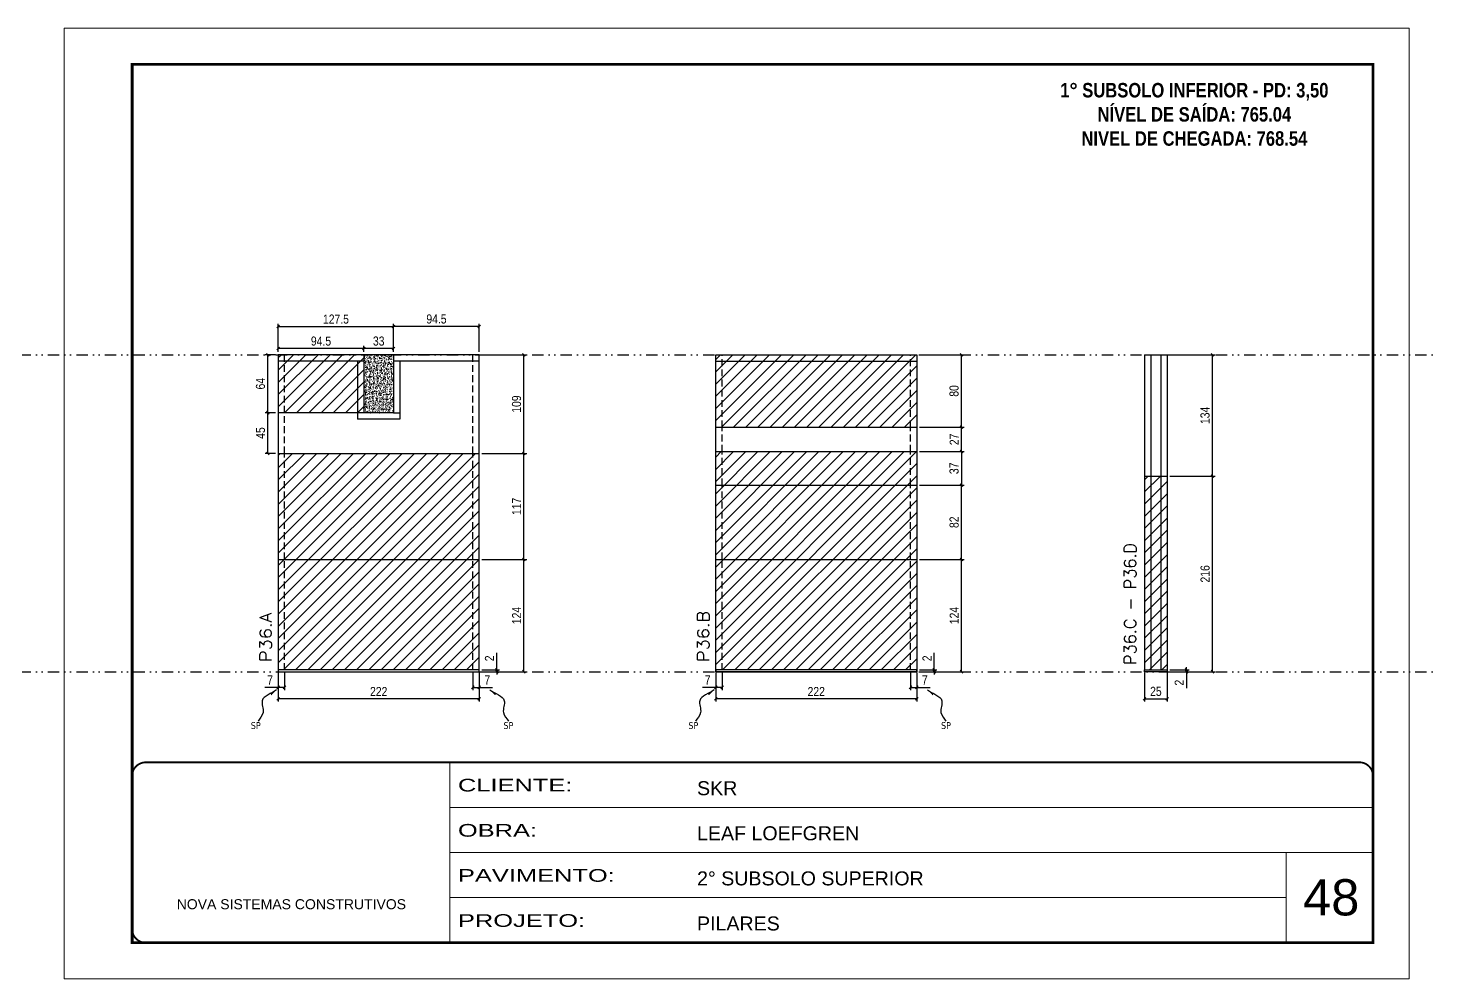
# Model space of a CAD drawing. Extents: x 13741 to 27878, y -21631 to 6985.
# Drawn here: x 19129 to 20677, y -6700 to -5650 of the extents above; entities that cross this region are included whole.
import ezdxf

# ---------------------------------------------------------------- set-up
doc = ezdxf.new("R2010")
doc.units = 0
for name, pattern in [('CONTINUO', [0]), ('DASHED', [0.75, 0.5, -0.25]), ('DIVIDE2', [0.625, 0.25, -0.125, 0, -0.125, 0, -0.125]), ('HIDDEN', [0.375, 0.25, -0.125])]:
    doc.linetypes.add(name, pattern=pattern)
for name, color, linetype, lineweight in [('CARIMBO', 255, 'Continuous', 9), ('Folhas', 255, 'Continuous', 9), ('Hachura', 251, 'Continuous', 9), ('SARRAFO DE PRESSAO', 251, 'DASHED', 9), ('Texto Seção', 7, 'Continuous', 15)]:
    doc.layers.add(name, color=color, linetype=linetype, lineweight=lineweight)
for name, color, linetype in [('COTA', 241, 'Continuous'), ('NOMENCLATURA', 7, 'Continuous'), ('Nível', 160, 'Continuous'), ('Painéis', 200, 'Continuous'), ('SARR_2.2x7', 40, 'Continuous'), ('Sarrafo de Pressão', 42, 'HIDDEN'), ('texto', 7, 'Continuous')]:
    doc.layers.add(name, color=color, linetype=linetype)
doc.styles.add('ARIAL', font='arial.ttf')
doc.styles.add('COTA TECNICA', font='techl___.ttf', dxfattribs={"height": 10})
doc.styles.add('COTA TECNICA-50', font='techl___.ttf', dxfattribs={"height": 10})
doc.styles.add('REGUA-120', font='ROMANS.shx', dxfattribs={"height": 15})
doc.styles.add('ROMANC', font='techb___.ttf', dxfattribs={"height": 2.5})
doc.styles.get("Standard").update_dxf_attribs({"font": 'arial.ttf'})
doc.styles.add('Tecnologia', font='')
doc.styles.get('Tecnologia').set_extended_font_data('Forgotten Futurist')
doc.dimstyles.new('COTA PAINEL-50', dxfattribs={"dimtxt": 10, "dimasz": 3, "dimexe": 3, "dimexo": 3, "dimgap": 3, "dimtad": 1, "dimdec": 1, "dimzin": 12, "dimdsep": 46, "dimtxsty": 'COTA TECNICA-50', "dimblk1": 'OBLIQUE', "dimblk2": 'OBLIQUE', "dimsah": 1, "dimcen": 0.9, "dimclrd": 4, "dimclre": 4, "dimclrt": 240, "dimadec": 1, "dimazin": 3, "dimtfac": 1, "dimtdec": 1, "dimtmove": 0, "dimatfit": 3, "dimfxl": 1, "dimtolj": 1, "dimtzin": 12, "dimarcsym": 0})
doc.dimstyles.new('PAINEL', dxfattribs={"dimtxt": 10, "dimasz": 3, "dimexe": 3, "dimexo": 3, "dimgap": 3, "dimtad": 1, "dimdec": 1, "dimzin": 12, "dimdsep": 46, "dimtxsty": 'COTA TECNICA', "dimblk1": 'OBLIQUE', "dimblk2": 'OBLIQUE', "dimsah": 1, "dimcen": 0.9, "dimclrd": 4, "dimclre": 4, "dimclrt": 240, "dimadec": 1, "dimazin": 3, "dimtfac": 1, "dimtdec": 1, "dimtmove": 0, "dimatfit": 3, "dimfxl": 1, "dimtolj": 1, "dimtzin": 12, "dimarcsym": 0})
doc.dimstyles.get("Standard").update_dxf_attribs({"dimtxt": 0.18, "dimasz": 0.18, "dimexe": 0.18, "dimexo": 0.0625, "dimgap": 0.09, "dimtad": 0, "dimtih": 1, "dimtoh": 1, "dimdec": 4, "dimzin": 0, "dimdsep": 46, "dimtxsty": 'Standard', "dimcen": 0.09, "dimadec": 0, "dimazin": 0, "dimtfac": 1, "dimtdec": 4, "dimtofl": 0, "dimtmove": 0, "dimatfit": 3, "dimfxl": 1, "dimtolj": 1, "dimtzin": 0, "dimarcsym": 0})

# ---------------------------------------------------------------- blocks, each defined once
blk = doc.blocks.new('9999999999')
at = {"color": 30, "linetype": 'CONTINUO'}
for p, q in [((98564.6, 34230.2), (98564.6, 34429.4)), ((98564.6, 34379.6), (99584, 34379.6)), ((98564.6, 34329.8), (99488, 34329.8)), ((99584, 34329.8), (99488, 34329.8)), ((99488, 34329.8), (99488, 34230.2)), ((98564.6, 34280), (99488, 34280))]:
    blk.add_line(p, q, dxfattribs=at)
at = {"color": 30, "linetype": 'CONTINUO', "const_width": 2}
blk.add_lwpolyline([(99584, 34230.2), (99584, 34414.4, 0.414214), (99569, 34429.4), (98229, 34429.4, 0.414214), (98214, 34414.4), (98214, 34245.2, 0.414214), (98229, 34230.2), (99584, 34230.2)], format="xyb", dxfattribs=at)
at = {"layer": 'Folhas'}
blk.add_lwpolyline([(98139, 34190.2), (99624, 34190.2), (99624, 35240.2), (98139, 35240.2)], close=True, dxfattribs=at)
at = {"layer": 'Folhas', "color": 30, "const_width": 3}
blk.add_lwpolyline([(98214, 34230.2), (99584, 34230.2), (99584, 35200.2), (98214, 35200.2)], close=True, dxfattribs=at)
at = {"color": 7, "linetype": 'Continuous', "ltscale": 5, "style": 'ARIAL'}
for s, height, p in [('SKR', 15.48, (98837.7, 34393.1)), ('LEAF LOEFGREN', 15.483, (98837.7, 34343.3)), ('2° SUBSOLO SUPERIOR', 15.483, (98837.7, 34293.5)), ('NOVA SISTEMAS CONSTRUTIVOS', 11.059, (98263.2, 34267.2)), ('PILARES', 15.48, (98837.7, 34243.7))]:
    blk.add_text(s, height=height, dxfattribs=at).set_placement(p)
at = {"layer": 'Folhas', "color": 7, "style": 'Tecnologia', "width": 1.5}
for s, p in [('CLIENTE:', (98573.7, 34397.2)), ('OBRA:', (98573.7, 34347.3)), ('PAVIMENTO:', (98573.7, 34297.5)), ('PROJETO:', (98573.7, 34247.7))]:
    blk.add_text(s, height=14, dxfattribs=at).set_placement(p)
blk = doc.blocks.new('_Oblique')
at = {"color": 0, "linetype": 'ByBlock', "lineweight": -2}
blk.add_line((-0.5, -0.5), (0.5, 0.5), dxfattribs=at)
blk = doc.blocks.new('*D2006')
at = {"layer": 'COTA', "color": 4, "lineweight": -2, "transparency": 16777216}
for p, q in [((19887.8, -6361.3), (19887.8, -6393.2)), ((20109.8, -6361.3), (20109.8, -6393.2)), ((20109.8, -6390.2), (19887.8, -6390.2))]:
    blk.add_line(p, q, dxfattribs=at)
at = {"layer": 'Defpoints', "color": 0, "transparency": 16777216}
for p in [(19887.8, -6358.3), (20109.8, -6358.3), (19887.8, -6390.2)]:
    blk.add_point(p, dxfattribs=at)
at = {"layer": 'COTA', "color": 4, "lineweight": -2, "transparency": 16777216, "xscale": 3, "yscale": 3, "zscale": 3, "rotation": 180}
blk.add_blockref('_Oblique', (19887.8, -6390.2), dxfattribs=at)
at = {"layer": 'COTA', "color": 4, "lineweight": -2, "transparency": 16777216, "xscale": 3, "yscale": 3, "zscale": 3}
blk.add_blockref('_Oblique', (20109.8, -6390.2), dxfattribs=at)
at = {"layer": 'COTA', "color": 240, "transparency": 16777216, "insert": (19998.8, -6382.2), "char_height": 10, "attachment_point": 5, "style": 'COTA TECNICA'}
blk.add_mtext('\\A1;222', dxfattribs=at)
blk = doc.blocks.new('*D2007')
at = {"layer": 'COTA', "color": 4, "lineweight": -2, "transparency": 16777216}
for p, q in [((20102.8, -6361.3), (20102.8, -6380.6)), ((20109.8, -6363.3), (20109.8, -6380.6)), ((20102.8, -6377.6), (20109.8, -6377.6)), ((20109.8, -6377.6), (20124.5, -6377.6))]:
    blk.add_line(p, q, dxfattribs=at)
at = {"layer": 'Defpoints', "color": 0, "transparency": 16777216}
for p in [(20102.8, -6358.3), (20109.8, -6360.3), (20109.8, -6377.6)]:
    blk.add_point(p, dxfattribs=at)
at = {"layer": 'COTA', "color": 4, "lineweight": -2, "transparency": 16777216, "xscale": 3, "yscale": 3, "zscale": 3, "rotation": 180}
blk.add_blockref('_Oblique', (20102.8, -6377.6), dxfattribs=at)
at = {"layer": 'COTA', "color": 4, "lineweight": -2, "transparency": 16777216, "xscale": 3, "yscale": 3, "zscale": 3}
blk.add_blockref('_Oblique', (20109.8, -6377.6), dxfattribs=at)
at = {"layer": 'COTA', "color": 240, "transparency": 16777216, "insert": (20118.7, -6369.5), "char_height": 10, "attachment_point": 5, "style": 'COTA TECNICA-50'}
blk.add_mtext('\\A1;7', dxfattribs=at)
blk = doc.blocks.new('*D2008')
at = {"layer": 'COTA', "color": 4, "lineweight": -2, "transparency": 16777216}
for p, q in [((19887.8, -6363.3), (19887.8, -6380.6)), ((19894.8, -6361.3), (19894.8, -6380.6)), ((19887.8, -6377.6), (19873.1, -6377.6)), ((19894.8, -6377.6), (19887.8, -6377.6))]:
    blk.add_line(p, q, dxfattribs=at)
at = {"layer": 'Defpoints', "color": 0, "transparency": 16777216}
for p in [(19887.8, -6360.3), (19894.8, -6358.3), (19887.8, -6377.6)]:
    blk.add_point(p, dxfattribs=at)
at = {"layer": 'COTA', "color": 4, "lineweight": -2, "transparency": 16777216, "xscale": 3, "yscale": 3, "zscale": 3, "rotation": 180}
blk.add_blockref('_Oblique', (19887.8, -6377.6), dxfattribs=at)
at = {"layer": 'COTA', "color": 4, "lineweight": -2, "transparency": 16777216, "xscale": 3, "yscale": 3, "zscale": 3}
blk.add_blockref('_Oblique', (19894.8, -6377.6), dxfattribs=at)
at = {"layer": 'COTA', "color": 240, "transparency": 16777216, "insert": (19878.9, -6369.5), "char_height": 10, "attachment_point": 5, "style": 'COTA TECNICA-50'}
blk.add_mtext('\\A1;7', dxfattribs=at)
blk = doc.blocks.new('*D2009')
at = {"layer": 'COTA', "color": 4, "lineweight": -2, "transparency": 16777216}
for p, q in [((20129.1, -6358.3), (20129.1, -6339.5)), ((20112.8, -6358.3), (20132.1, -6358.3)), ((20112.8, -6360.3), (20132.1, -6360.3)), ((20129.1, -6360.3), (20129.1, -6358.3)), ((20129.1, -6360.3), (20129.1, -6363.3))]:
    blk.add_line(p, q, dxfattribs=at)
at = {"layer": 'Defpoints', "color": 0, "transparency": 16777216}
for p in [(20109.8, -6358.3), (20109.8, -6360.3), (20129.1, -6360.3)]:
    blk.add_point(p, dxfattribs=at)
at = {"layer": 'COTA', "color": 4, "lineweight": -2, "transparency": 16777216, "xscale": 3, "yscale": 3, "zscale": 3}
for p, rotation in [((20129.1, -6358.3), 270), ((20129.1, -6360.3), 90)]:
    blk.add_blockref('_Oblique', p, dxfattribs=dict(at, rotation=rotation))
at = {"layer": 'COTA', "color": 240, "transparency": 16777216, "insert": (20121.1, -6345.6), "char_height": 10, "attachment_point": 5, "rotation": 90, "style": 'COTA TECNICA-50'}
blk.add_mtext('\\A1;2', dxfattribs=at)
blk = doc.blocks.new('*D2014')
at = {"layer": 'COTA', "color": 4, "linetype": 'ByBlock', "lineweight": -2, "transparency": 16777216}
for p, q in [((20112.8, -6236.3), (20162.2, -6236.3)), ((20159.2, -6360.3), (20159.2, -6236.3)), ((20112.8, -6360.3), (20162.2, -6360.3))]:
    blk.add_line(p, q, dxfattribs=at)
at = {"layer": 'Defpoints', "color": 0, "linetype": 'ByBlock', "transparency": 16777216}
for p in [(20109.8, -6236.3), (20159.2, -6236.3), (20109.8, -6360.3)]:
    blk.add_point(p, dxfattribs=at)
at = {"layer": 'COTA', "color": 4, "linetype": 'ByBlock', "lineweight": -2, "transparency": 16777216, "xscale": 3, "yscale": 3, "zscale": 3}
for p, rotation in [((20159.2, -6236.3), 90), ((20159.2, -6360.3), 270)]:
    blk.add_blockref('_Oblique', p, dxfattribs=dict(at, rotation=rotation))
at = {"layer": 'COTA', "color": 240, "linetype": 'ByBlock', "transparency": 16777216, "insert": (20151.1, -6298.3), "char_height": 10, "attachment_point": 5, "rotation": 90, "style": 'COTA TECNICA'}
blk.add_mtext('\\A1;124', dxfattribs=at)
blk = doc.blocks.new('*D2015')
at = {"layer": 'COTA', "color": 4, "linetype": 'ByBlock', "lineweight": -2, "transparency": 16777216}
for p, q in [((20112.8, -6236.3), (20162.2, -6236.3)), ((20159.2, -6360.3), (20159.2, -6236.3)), ((20112.8, -6360.3), (20162.2, -6360.3))]:
    blk.add_line(p, q, dxfattribs=at)
at = {"layer": 'Defpoints', "color": 0, "linetype": 'ByBlock', "transparency": 16777216}
for p in [(20109.8, -6236.3), (20159.2, -6236.3), (20109.8, -6360.3)]:
    blk.add_point(p, dxfattribs=at)
at = {"layer": 'COTA', "color": 4, "linetype": 'ByBlock', "lineweight": -2, "transparency": 16777216, "xscale": 3, "yscale": 3, "zscale": 3}
for p, rotation in [((20159.2, -6236.3), 90), ((20159.2, -6360.3), 270)]:
    blk.add_blockref('_Oblique', p, dxfattribs=dict(at, rotation=rotation))
at = {"layer": 'COTA', "color": 240, "linetype": 'ByBlock', "transparency": 16777216, "insert": (20151.1, -6298.3), "char_height": 10, "attachment_point": 5, "rotation": 90, "style": 'COTA TECNICA'}
blk.add_mtext('\\A1;124', dxfattribs=at)
blk = doc.blocks.new('*D2016')
at = {"layer": 'COTA', "color": 4, "lineweight": -2, "transparency": 16777216}
for p, q in [((20112.8, -6010.3), (20162.2, -6010.3)), ((20159.2, -6090.3), (20159.2, -6010.3)), ((20112.8, -6090.3), (20162.2, -6090.3))]:
    blk.add_line(p, q, dxfattribs=at)
at = {"layer": 'Defpoints', "color": 0, "transparency": 16777216}
for p in [(20109.8, -6010.3), (20159.2, -6010.3), (20109.8, -6090.3)]:
    blk.add_point(p, dxfattribs=at)
at = {"layer": 'COTA', "color": 4, "lineweight": -2, "transparency": 16777216, "xscale": 3, "yscale": 3, "zscale": 3}
for p, rotation in [((20159.2, -6010.3), 90), ((20159.2, -6090.3), 270)]:
    blk.add_blockref('_Oblique', p, dxfattribs=dict(at, rotation=rotation))
at = {"layer": 'COTA', "color": 240, "transparency": 16777216, "insert": (20151, -6050.3), "char_height": 10, "attachment_point": 5, "rotation": 90, "style": 'COTA TECNICA'}
blk.add_mtext('\\A1;80', dxfattribs=at)
blk = doc.blocks.new('*D2017')
at = {"layer": 'COTA', "color": 4, "lineweight": -2, "transparency": 16777216}
for p, q in [((20112.8, -6117.3), (20162.2, -6117.3)), ((20159.2, -6117.3), (20159.2, -6154.3)), ((20112.8, -6154.3), (20162.2, -6154.3))]:
    blk.add_line(p, q, dxfattribs=at)
at = {"layer": 'Defpoints', "color": 0, "transparency": 16777216}
for p in [(20109.8, -6117.3), (20109.8, -6154.3), (20159.2, -6154.3)]:
    blk.add_point(p, dxfattribs=at)
at = {"layer": 'COTA', "color": 4, "lineweight": -2, "transparency": 16777216, "xscale": 3, "yscale": 3, "zscale": 3}
for p, rotation in [((20159.2, -6117.3), 90), ((20159.2, -6154.3), 270)]:
    blk.add_blockref('_Oblique', p, dxfattribs=dict(at, rotation=rotation))
at = {"layer": 'COTA', "color": 240, "transparency": 16777216, "insert": (20151, -6135.8), "char_height": 10, "attachment_point": 5, "rotation": 90, "style": 'COTA TECNICA'}
blk.add_mtext('\\A1;37', dxfattribs=at)
blk = doc.blocks.new('*D2010')
at = {"layer": 'COTA', "color": 4, "lineweight": -2, "transparency": 16777216}
for p, q in [((20361.3, -6361.3), (20361.3, -6393.2)), ((20386.3, -6361.3), (20386.3, -6393.2)), ((20361.3, -6390.2), (20386.3, -6390.2))]:
    blk.add_line(p, q, dxfattribs=at)
at = {"layer": 'Defpoints', "color": 0, "transparency": 16777216}
for p in [(20361.3, -6358.3), (20386.3, -6358.3), (20386.3, -6390.2)]:
    blk.add_point(p, dxfattribs=at)
at = {"layer": 'COTA', "color": 4, "lineweight": -2, "transparency": 16777216, "xscale": 3, "yscale": 3, "zscale": 3, "rotation": 180}
blk.add_blockref('_Oblique', (20361.3, -6390.2), dxfattribs=at)
at = {"layer": 'COTA', "color": 4, "lineweight": -2, "transparency": 16777216, "xscale": 3, "yscale": 3, "zscale": 3}
blk.add_blockref('_Oblique', (20386.3, -6390.2), dxfattribs=at)
at = {"layer": 'COTA', "color": 240, "transparency": 16777216, "insert": (20373.8, -6382.1), "char_height": 10, "attachment_point": 5, "style": 'COTA TECNICA'}
blk.add_mtext('\\A1;25', dxfattribs=at)
blk = doc.blocks.new('*D2011')
at = {"layer": 'COTA', "color": 4, "lineweight": -2, "transparency": 16777216}
for p, q in [((20389.3, -6358.3), (20410.5, -6358.3)), ((20389.3, -6360.3), (20410.5, -6360.3)), ((20407.5, -6358.3), (20407.5, -6355.3)), ((20407.5, -6358.3), (20407.5, -6360.3)), ((20407.5, -6360.3), (20407.5, -6378.4))]:
    blk.add_line(p, q, dxfattribs=at)
at = {"layer": 'Defpoints', "color": 0, "transparency": 16777216}
for p in [(20386.3, -6358.3), (20386.3, -6360.3), (20407.5, -6358.3)]:
    blk.add_point(p, dxfattribs=at)
at = {"layer": 'COTA', "color": 4, "lineweight": -2, "transparency": 16777216, "xscale": 3, "yscale": 3, "zscale": 3}
for p, rotation in [((20407.5, -6358.3), 270), ((20407.5, -6360.3), 90)]:
    blk.add_blockref('_Oblique', p, dxfattribs=dict(at, rotation=rotation))
at = {"layer": 'COTA', "color": 240, "transparency": 16777216, "insert": (20399.5, -6372.4), "char_height": 10, "attachment_point": 5, "rotation": 90, "style": 'COTA TECNICA-50'}
blk.add_mtext('\\A1;2', dxfattribs=at)
blk = doc.blocks.new('*D2012')
at = {"layer": 'COTA', "color": 4, "lineweight": -2, "transparency": 16777216}
for p, q in [((20389.3, -6144.3), (20439.3, -6144.3)), ((20436.3, -6360.3), (20436.3, -6144.3)), ((20389.3, -6360.3), (20439.3, -6360.3))]:
    blk.add_line(p, q, dxfattribs=at)
at = {"layer": 'Defpoints', "color": 0, "transparency": 16777216}
for p in [(20386.3, -6144.3), (20436.3, -6144.3), (20386.3, -6360.3)]:
    blk.add_point(p, dxfattribs=at)
at = {"layer": 'COTA', "color": 4, "lineweight": -2, "transparency": 16777216, "xscale": 3, "yscale": 3, "zscale": 3}
for p, rotation in [((20436.3, -6144.3), 90), ((20436.3, -6360.3), 270)]:
    blk.add_blockref('_Oblique', p, dxfattribs=dict(at, rotation=rotation))
at = {"layer": 'COTA', "color": 240, "transparency": 16777216, "insert": (20428.2, -6252.3), "char_height": 10, "attachment_point": 5, "rotation": 90, "style": 'COTA TECNICA-50'}
blk.add_mtext('\\A1;216', dxfattribs=at)
blk = doc.blocks.new('*D2013')
at = {"layer": 'COTA', "color": 4, "lineweight": -2, "transparency": 16777216}
for p, q in [((20389.3, -6010.3), (20439.3, -6010.3)), ((20436.3, -6144.3), (20436.3, -6010.3)), ((20389.3, -6144.3), (20439.3, -6144.3))]:
    blk.add_line(p, q, dxfattribs=at)
at = {"layer": 'Defpoints', "color": 0, "transparency": 16777216}
for p in [(20386.3, -6010.3), (20436.3, -6010.3), (20386.3, -6144.3)]:
    blk.add_point(p, dxfattribs=at)
at = {"layer": 'COTA', "color": 4, "lineweight": -2, "transparency": 16777216, "xscale": 3, "yscale": 3, "zscale": 3}
for p, rotation in [((20436.3, -6010.3), 90), ((20436.3, -6144.3), 270)]:
    blk.add_blockref('_Oblique', p, dxfattribs=dict(at, rotation=rotation))
at = {"layer": 'COTA', "color": 240, "transparency": 16777216, "insert": (20428.1, -6077.3), "char_height": 10, "attachment_point": 5, "rotation": 90, "style": 'COTA TECNICA'}
blk.add_mtext('\\A1;134', dxfattribs=at)
blk = doc.blocks.new('*D2018')
at = {"layer": 'COTA', "color": 4, "lineweight": -2, "transparency": 16777216}
for p, q in [((19404.7, -6361.3), (19404.7, -6393.2)), ((19626.7, -6361.3), (19626.7, -6393.2)), ((19626.7, -6390.2), (19404.7, -6390.2))]:
    blk.add_line(p, q, dxfattribs=at)
at = {"layer": 'Defpoints', "color": 0, "transparency": 16777216}
for p in [(19404.7, -6358.3), (19626.7, -6358.3), (19404.7, -6390.2)]:
    blk.add_point(p, dxfattribs=at)
at = {"layer": 'COTA', "color": 4, "lineweight": -2, "transparency": 16777216, "xscale": 3, "yscale": 3, "zscale": 3, "rotation": 180}
blk.add_blockref('_Oblique', (19404.7, -6390.2), dxfattribs=at)
at = {"layer": 'COTA', "color": 4, "lineweight": -2, "transparency": 16777216, "xscale": 3, "yscale": 3, "zscale": 3}
blk.add_blockref('_Oblique', (19626.7, -6390.2), dxfattribs=at)
at = {"layer": 'COTA', "color": 240, "transparency": 16777216, "insert": (19515.7, -6382.2), "char_height": 10, "attachment_point": 5, "style": 'COTA TECNICA'}
blk.add_mtext('\\A1;222', dxfattribs=at)
blk = doc.blocks.new('*D2019')
at = {"layer": 'COTA', "color": 4, "lineweight": -2, "transparency": 16777216}
for p, q in [((19619.7, -6361.3), (19619.7, -6380.6)), ((19626.7, -6363.3), (19626.7, -6380.6)), ((19619.7, -6377.6), (19626.7, -6377.6)), ((19626.7, -6377.6), (19641.4, -6377.6))]:
    blk.add_line(p, q, dxfattribs=at)
at = {"layer": 'Defpoints', "color": 0, "transparency": 16777216}
for p in [(19619.7, -6358.3), (19626.7, -6360.3), (19626.7, -6377.6)]:
    blk.add_point(p, dxfattribs=at)
at = {"layer": 'COTA', "color": 4, "lineweight": -2, "transparency": 16777216, "xscale": 3, "yscale": 3, "zscale": 3, "rotation": 180}
blk.add_blockref('_Oblique', (19619.7, -6377.6), dxfattribs=at)
at = {"layer": 'COTA', "color": 4, "lineweight": -2, "transparency": 16777216, "xscale": 3, "yscale": 3, "zscale": 3}
blk.add_blockref('_Oblique', (19626.7, -6377.6), dxfattribs=at)
at = {"layer": 'COTA', "color": 240, "transparency": 16777216, "insert": (19635.6, -6369.5), "char_height": 10, "attachment_point": 5, "style": 'COTA TECNICA-50'}
blk.add_mtext('\\A1;7', dxfattribs=at)
blk = doc.blocks.new('*D2020')
at = {"layer": 'COTA', "color": 4, "lineweight": -2, "transparency": 16777216}
for p, q in [((19404.7, -6363.3), (19404.7, -6380.6)), ((19411.7, -6361.3), (19411.7, -6380.6)), ((19404.7, -6377.6), (19390, -6377.6)), ((19411.7, -6377.6), (19404.7, -6377.6))]:
    blk.add_line(p, q, dxfattribs=at)
at = {"layer": 'Defpoints', "color": 0, "transparency": 16777216}
for p in [(19404.7, -6360.3), (19411.7, -6358.3), (19404.7, -6377.6)]:
    blk.add_point(p, dxfattribs=at)
at = {"layer": 'COTA', "color": 4, "lineweight": -2, "transparency": 16777216, "xscale": 3, "yscale": 3, "zscale": 3, "rotation": 180}
blk.add_blockref('_Oblique', (19404.7, -6377.6), dxfattribs=at)
at = {"layer": 'COTA', "color": 4, "lineweight": -2, "transparency": 16777216, "xscale": 3, "yscale": 3, "zscale": 3}
blk.add_blockref('_Oblique', (19411.7, -6377.6), dxfattribs=at)
at = {"layer": 'COTA', "color": 240, "transparency": 16777216, "insert": (19395.8, -6369.5), "char_height": 10, "attachment_point": 5, "style": 'COTA TECNICA-50'}
blk.add_mtext('\\A1;7', dxfattribs=at)
blk = doc.blocks.new('*D2021')
at = {"layer": 'COTA', "color": 4, "lineweight": -2, "transparency": 16777216}
for p, q in [((19646, -6358.3), (19646, -6339.5)), ((19629.7, -6358.3), (19649, -6358.3)), ((19629.7, -6360.3), (19649, -6360.3)), ((19646, -6360.3), (19646, -6358.3)), ((19646, -6360.3), (19646, -6363.3))]:
    blk.add_line(p, q, dxfattribs=at)
at = {"layer": 'Defpoints', "color": 0, "transparency": 16777216}
for p in [(19626.7, -6358.3), (19626.7, -6360.3), (19646, -6360.3)]:
    blk.add_point(p, dxfattribs=at)
at = {"layer": 'COTA', "color": 4, "lineweight": -2, "transparency": 16777216, "xscale": 3, "yscale": 3, "zscale": 3}
for p, rotation in [((19646, -6358.3), 270), ((19646, -6360.3), 90)]:
    blk.add_blockref('_Oblique', p, dxfattribs=dict(at, rotation=rotation))
at = {"layer": 'COTA', "color": 240, "transparency": 16777216, "insert": (19638, -6345.6), "char_height": 10, "attachment_point": 5, "rotation": 90, "style": 'COTA TECNICA-50'}
blk.add_mtext('\\A1;2', dxfattribs=at)
blk = doc.blocks.new('*D2022')
at = {"layer": 'COTA', "color": 4, "lineweight": -2, "transparency": 16777216}
for p, q in [((19629.7, -6119.3), (19679.1, -6119.3)), ((19676.1, -6236.3), (19676.1, -6119.3)), ((19629.7, -6236.3), (19679.1, -6236.3))]:
    blk.add_line(p, q, dxfattribs=at)
at = {"layer": 'Defpoints', "color": 0, "transparency": 16777216}
for p in [(19626.7, -6119.3), (19676.1, -6119.3), (19626.7, -6236.3)]:
    blk.add_point(p, dxfattribs=at)
at = {"layer": 'COTA', "color": 4, "lineweight": -2, "transparency": 16777216, "xscale": 3, "yscale": 3, "zscale": 3}
for p, rotation in [((19676.1, -6119.3), 90), ((19676.1, -6236.3), 270)]:
    blk.add_blockref('_Oblique', p, dxfattribs=dict(at, rotation=rotation))
at = {"layer": 'COTA', "color": 240, "transparency": 16777216, "insert": (19668, -6177.8), "char_height": 10, "attachment_point": 5, "rotation": 90, "style": 'COTA TECNICA-50'}
blk.add_mtext('\\A1;117', dxfattribs=at)
blk = doc.blocks.new('*D2030')
at = {"layer": 'COTA', "color": 4, "linetype": 'ByBlock', "lineweight": -2, "transparency": 16777216}
for p, q in [((19629.7, -6236.3), (19679.1, -6236.3)), ((19676.1, -6360.3), (19676.1, -6236.3)), ((19629.7, -6360.3), (19679.1, -6360.3))]:
    blk.add_line(p, q, dxfattribs=at)
at = {"layer": 'Defpoints', "color": 0, "linetype": 'ByBlock', "transparency": 16777216}
for p in [(19626.7, -6236.3), (19676.1, -6236.3), (19626.7, -6360.3)]:
    blk.add_point(p, dxfattribs=at)
at = {"layer": 'COTA', "color": 4, "linetype": 'ByBlock', "lineweight": -2, "transparency": 16777216, "xscale": 3, "yscale": 3, "zscale": 3}
for p, rotation in [((19676.1, -6236.3), 90), ((19676.1, -6360.3), 270)]:
    blk.add_blockref('_Oblique', p, dxfattribs=dict(at, rotation=rotation))
at = {"layer": 'COTA', "color": 240, "linetype": 'ByBlock', "transparency": 16777216, "insert": (19668, -6298.3), "char_height": 10, "attachment_point": 5, "rotation": 90, "style": 'COTA TECNICA'}
blk.add_mtext('\\A1;124', dxfattribs=at)
blk = doc.blocks.new('*D2031')
at = {"layer": 'COTA', "color": 4, "linetype": 'ByBlock', "lineweight": -2, "transparency": 16777216}
for p, q in [((19629.7, -6236.3), (19679.1, -6236.3)), ((19676.1, -6360.3), (19676.1, -6236.3)), ((19629.7, -6360.3), (19679.1, -6360.3))]:
    blk.add_line(p, q, dxfattribs=at)
at = {"layer": 'Defpoints', "color": 0, "linetype": 'ByBlock', "transparency": 16777216}
for p in [(19626.7, -6236.3), (19676.1, -6236.3), (19626.7, -6360.3)]:
    blk.add_point(p, dxfattribs=at)
at = {"layer": 'COTA', "color": 4, "linetype": 'ByBlock', "lineweight": -2, "transparency": 16777216, "xscale": 3, "yscale": 3, "zscale": 3}
for p, rotation in [((19676.1, -6236.3), 90), ((19676.1, -6360.3), 270)]:
    blk.add_blockref('_Oblique', p, dxfattribs=dict(at, rotation=rotation))
at = {"layer": 'COTA', "color": 240, "linetype": 'ByBlock', "transparency": 16777216, "insert": (19668, -6298.3), "char_height": 10, "attachment_point": 5, "rotation": 90, "style": 'COTA TECNICA'}
blk.add_mtext('\\A1;124', dxfattribs=at)
blk = doc.blocks.new('*D2026')
at = {"layer": 'COTA', "color": 4, "lineweight": -2, "transparency": 16777216}
for p, q in [((19629.7, -6010.3), (19679.1, -6010.3)), ((19676.1, -6119.3), (19676.1, -6010.3)), ((19629.7, -6119.3), (19679.1, -6119.3))]:
    blk.add_line(p, q, dxfattribs=at)
at = {"layer": 'Defpoints', "color": 0, "transparency": 16777216}
for p in [(19626.7, -6010.3), (19676.1, -6010.3), (19626.7, -6119.3)]:
    blk.add_point(p, dxfattribs=at)
at = {"layer": 'COTA', "color": 4, "lineweight": -2, "transparency": 16777216, "xscale": 3, "yscale": 3, "zscale": 3}
for p, rotation in [((19676.1, -6010.3), 90), ((19676.1, -6119.3), 270)]:
    blk.add_blockref('_Oblique', p, dxfattribs=dict(at, rotation=rotation))
at = {"layer": 'COTA', "color": 240, "transparency": 16777216, "insert": (19667.9, -6064.8), "char_height": 10, "attachment_point": 5, "rotation": 90, "style": 'COTA TECNICA'}
blk.add_mtext('\\A1;109', dxfattribs=at)
blk = doc.blocks.new('*D2027')
at = {"layer": 'COTA', "color": 4, "lineweight": -2, "transparency": 16777216}
for p, q in [((19401.7, -6074.3), (19390.3, -6074.3)), ((19393.3, -6119.3), (19393.3, -6074.3)), ((19401.7, -6119.3), (19390.3, -6119.3))]:
    blk.add_line(p, q, dxfattribs=at)
at = {"layer": 'Defpoints', "color": 0, "transparency": 16777216}
for p in [(19393.3, -6074.3), (19404.7, -6074.3), (19404.7, -6119.3)]:
    blk.add_point(p, dxfattribs=at)
at = {"layer": 'COTA', "color": 4, "lineweight": -2, "transparency": 16777216, "xscale": 3, "yscale": 3, "zscale": 3}
for p, rotation in [((19393.3, -6074.3), 90), ((19393.3, -6119.3), 270)]:
    blk.add_blockref('_Oblique', p, dxfattribs=dict(at, rotation=rotation))
at = {"layer": 'COTA', "color": 240, "transparency": 16777216, "insert": (19385.2, -6096.8), "char_height": 10, "attachment_point": 5, "rotation": 90, "style": 'COTA TECNICA'}
blk.add_mtext('\\A1;45', dxfattribs=at)
blk = doc.blocks.new('*D2028')
at = {"layer": 'COTA', "color": 4, "lineweight": -2, "transparency": 16777216}
for p, q in [((19401.7, -6010.3), (19390.3, -6010.3)), ((19393.3, -6074.3), (19393.3, -6010.3)), ((19401.7, -6074.3), (19390.3, -6074.3))]:
    blk.add_line(p, q, dxfattribs=at)
at = {"layer": 'Defpoints', "color": 0, "transparency": 16777216}
for p in [(19393.3, -6010.3), (19404.7, -6010.3), (19404.7, -6074.3)]:
    blk.add_point(p, dxfattribs=at)
at = {"layer": 'COTA', "color": 4, "lineweight": -2, "transparency": 16777216, "xscale": 3, "yscale": 3, "zscale": 3}
for p, rotation in [((19393.3, -6010.3), 90), ((19393.3, -6074.3), 270)]:
    blk.add_blockref('_Oblique', p, dxfattribs=dict(at, rotation=rotation))
at = {"layer": 'COTA', "color": 240, "transparency": 16777216, "insert": (19385.2, -6042.3), "char_height": 10, "attachment_point": 5, "rotation": 90, "style": 'COTA TECNICA'}
blk.add_mtext('\\A1;64', dxfattribs=at)
blk = doc.blocks.new('*D2029')
at = {"layer": 'COTA', "color": 4, "lineweight": -2, "transparency": 16777216}
for p, q in [((19404.7, -6007.3), (19404.7, -6000.5)), ((19499.2, -6003.5), (19404.7, -6003.5)), ((19499.2, -6007.3), (19499.2, -6000.5))]:
    blk.add_line(p, q, dxfattribs=at)
at = {"layer": 'Defpoints', "color": 0, "transparency": 16777216}
for p in [(19404.7, -6003.5), (19404.7, -6010.3), (19499.2, -6010.3)]:
    blk.add_point(p, dxfattribs=at)
at = {"layer": 'COTA', "color": 4, "lineweight": -2, "transparency": 16777216, "xscale": 3, "yscale": 3, "zscale": 3, "rotation": 180}
blk.add_blockref('_Oblique', (19404.7, -6003.5), dxfattribs=at)
at = {"layer": 'COTA', "color": 4, "lineweight": -2, "transparency": 16777216, "xscale": 3, "yscale": 3, "zscale": 3}
blk.add_blockref('_Oblique', (19499.2, -6003.5), dxfattribs=at)
at = {"layer": 'COTA', "color": 240, "transparency": 16777216, "insert": (19452, -5995.3), "char_height": 10, "attachment_point": 5, "style": 'COTA TECNICA'}
blk.add_mtext('\\A1;94.5', dxfattribs=at)
blk = doc.blocks.new('*D2024')
at = {"layer": 'COTA', "color": 4, "lineweight": -2, "transparency": 16777216}
for p, q in [((19404.7, -6007.3), (19404.7, -5976.1)), ((19532.2, -6007.3), (19532.2, -5976.1)), ((19404.7, -5979.1), (19532.2, -5979.1))]:
    blk.add_line(p, q, dxfattribs=at)
at = {"layer": 'Defpoints', "color": 0, "transparency": 16777216}
for p in [(19532.2, -5979.1), (19404.7, -6010.3), (19532.2, -6010.3)]:
    blk.add_point(p, dxfattribs=at)
at = {"layer": 'COTA', "color": 4, "lineweight": -2, "transparency": 16777216, "xscale": 3, "yscale": 3, "zscale": 3, "rotation": 180}
blk.add_blockref('_Oblique', (19404.7, -5979.1), dxfattribs=at)
at = {"layer": 'COTA', "color": 4, "lineweight": -2, "transparency": 16777216, "xscale": 3, "yscale": 3, "zscale": 3}
blk.add_blockref('_Oblique', (19532.2, -5979.1), dxfattribs=at)
at = {"layer": 'COTA', "color": 240, "transparency": 16777216, "insert": (19468.5, -5971), "char_height": 10, "attachment_point": 5, "style": 'COTA TECNICA'}
blk.add_mtext('\\A1;127.5', dxfattribs=at)
blk = doc.blocks.new('*D2025')
at = {"layer": 'COTA', "color": 4, "lineweight": -2, "transparency": 16777216}
for p, q in [((19499.2, -6007.3), (19499.2, -6000.5)), ((19532.2, -6003.5), (19499.2, -6003.5)), ((19532.2, -6007.3), (19532.2, -6000.5))]:
    blk.add_line(p, q, dxfattribs=at)
at = {"layer": 'Defpoints', "color": 0, "transparency": 16777216}
for p in [(19499.2, -6003.5), (19499.2, -6010.3), (19532.2, -6010.3)]:
    blk.add_point(p, dxfattribs=at)
at = {"layer": 'COTA', "color": 4, "lineweight": -2, "transparency": 16777216, "xscale": 3, "yscale": 3, "zscale": 3, "rotation": 180}
blk.add_blockref('_Oblique', (19499.2, -6003.5), dxfattribs=at)
at = {"layer": 'COTA', "color": 4, "lineweight": -2, "transparency": 16777216, "xscale": 3, "yscale": 3, "zscale": 3}
blk.add_blockref('_Oblique', (19532.2, -6003.5), dxfattribs=at)
at = {"layer": 'COTA', "color": 240, "transparency": 16777216, "insert": (19515.7, -5995.3), "char_height": 10, "attachment_point": 5, "style": 'COTA TECNICA'}
blk.add_mtext('\\A1;33', dxfattribs=at)
blk = doc.blocks.new('*D2023')
at = {"layer": 'COTA', "color": 4, "lineweight": -2, "transparency": 16777216}
for p, q in [((19532.2, -6007.3), (19532.2, -5976.1)), ((19626.7, -6007.3), (19626.7, -5976.1)), ((19626.7, -5979.1), (19532.2, -5979.1))]:
    blk.add_line(p, q, dxfattribs=at)
at = {"layer": 'Defpoints', "color": 0, "transparency": 16777216}
for p in [(19532.2, -5979.1), (19532.2, -6010.3), (19626.7, -6010.3)]:
    blk.add_point(p, dxfattribs=at)
at = {"layer": 'COTA', "color": 4, "lineweight": -2, "transparency": 16777216, "xscale": 3, "yscale": 3, "zscale": 3, "rotation": 180}
blk.add_blockref('_Oblique', (19532.2, -5979.1), dxfattribs=at)
at = {"layer": 'COTA', "color": 4, "lineweight": -2, "transparency": 16777216, "xscale": 3, "yscale": 3, "zscale": 3}
blk.add_blockref('_Oblique', (19626.7, -5979.1), dxfattribs=at)
at = {"layer": 'COTA', "color": 240, "transparency": 16777216, "insert": (19579.5, -5970.9), "char_height": 10, "attachment_point": 5, "style": 'COTA TECNICA'}
blk.add_mtext('\\A1;94.5', dxfattribs=at)
blk = doc.blocks.new('*D2032')
at = {"layer": 'COTA', "color": 4, "lineweight": -2, "transparency": 16777216}
for p, q in [((20112.8, -6090.3), (20162.2, -6090.3)), ((20159.2, -6117.3), (20159.2, -6090.3)), ((20112.8, -6117.3), (20162.2, -6117.3))]:
    blk.add_line(p, q, dxfattribs=at)
at = {"layer": 'Defpoints', "color": 0, "transparency": 16777216}
for p in [(20109.8, -6090.3), (20159.2, -6090.3), (20109.8, -6117.3)]:
    blk.add_point(p, dxfattribs=at)
at = {"layer": 'COTA', "color": 4, "lineweight": -2, "transparency": 16777216, "xscale": 3, "yscale": 3, "zscale": 3}
for p, rotation in [((20159.2, -6090.3), 90), ((20159.2, -6117.3), 270)]:
    blk.add_blockref('_Oblique', p, dxfattribs=dict(at, rotation=rotation))
at = {"layer": 'COTA', "color": 240, "transparency": 16777216, "insert": (20151.1, -6103.8), "char_height": 10, "attachment_point": 5, "rotation": 90, "style": 'COTA TECNICA'}
blk.add_mtext('\\A1;27', dxfattribs=at)
blk = doc.blocks.new('*D2033')
at = {"layer": 'COTA', "color": 4, "lineweight": -2, "transparency": 16777216}
for p, q in [((20112.8, -6154.3), (20162.2, -6154.3)), ((20159.2, -6236.3), (20159.2, -6154.3)), ((20112.8, -6236.3), (20162.2, -6236.3))]:
    blk.add_line(p, q, dxfattribs=at)
at = {"layer": 'Defpoints', "color": 0, "transparency": 16777216}
for p in [(20109.8, -6154.3), (20159.2, -6154.3), (20109.8, -6236.3)]:
    blk.add_point(p, dxfattribs=at)
at = {"layer": 'COTA', "color": 4, "lineweight": -2, "transparency": 16777216, "xscale": 3, "yscale": 3, "zscale": 3}
for p, rotation in [((20159.2, -6154.3), 90), ((20159.2, -6236.3), 270)]:
    blk.add_blockref('_Oblique', p, dxfattribs=dict(at, rotation=rotation))
at = {"layer": 'COTA', "color": 240, "transparency": 16777216, "insert": (20151.1, -6195.3), "char_height": 10, "attachment_point": 5, "rotation": 90, "style": 'COTA TECNICA'}
blk.add_mtext('\\A1;82', dxfattribs=at)

msp = doc.modelspace()

# ---------------------------------------------------------------- hatches: boundary and pattern name
at = {"layer": 'COTA'}
h = msp.add_hatch(dxfattribs=at)
h.set_pattern_fill('AR-CONC', color=256, scale=0.03)
h.set_pattern_definition([(50, (3183.93, 1e-11), (5.4655401, -0.4781726), [0.5715, -6.2865]), (355, (3183.93, 1e-11), (-1.0573026, 5.7317054), [0.4572, -5.0292175]), (100.451445, (3184.3854, -0.04), (4.4082374, 5.2535326), [0.4857003, -5.3427073]), (46.1842, (3183.93, 1.524), (8.1323712, -1.2612698), [0.85725, -9.42975]), (96.63556, (3184.608, 1.419), (7.122124, 7.4227837), [0.7285507, -8.0140682]), (351.18415, (3183.93, 1.524), (7.122124, 7.4227837), [0.685799, -7.543792]), (21, (3184.692, 1.143), (4.5484317, -3.067956), [0.5715, -6.2865]), (326, (3184.692, 1.143), (1.8540609, 5.525639), [0.4572, -5.0292]), (71.451445, (3185.071, 0.8873), (6.4024926, 2.457683), [0.4857003, -5.3426981]), (37.5, (3183.93, 1e-11), (0.0926581, 2.53665117), [0, -4.96824, 0, -5.1054, 0, -5.04825]), (7.5, (3183.93, 1e-11), (2.00458988, 3.00541724), [0, -2.91084, 0, -4.85394, 0, -1.92405]), (327.5, (3182.2307, 1e-11), (4.06771786, -0.17186232), [0, -1.905, 0, -5.9436, 0, -7.8867]), (317.5, (3181.4687, 1e-11), (4.44387544, 0.7627947), [0, -2.4765, 0, -3.94716, 0, -5.6007])])
h.paths.add_polyline_path([(19499.21, -6074.32), (19532.21, -6074.32), (19532.21, -6010.32), (19499.21, -6010.32)])
at = {"layer": 'Hachura', "linetype": 'ByBlock'}
h = msp.add_hatch(dxfattribs=at)
h.set_pattern_fill('ANSI31', color=256, scale=3)
h.paths.add_polyline_path([(19499.21, -6074.32), (19499.21, -6010.32), (19404.71, -6010.32), (19404.71, -6074.32)])
h.paths.add_polyline_path([(19404.71, -6119.32), (19404.71, -6236.32), (19626.71, -6236.32), (19626.71, -6119.32)])
h.paths.add_polyline_path([(19404.71, -6236.32), (19404.71, -6358.32), (19626.71, -6358.32), (19626.71, -6236.32)])
h.paths.add_polyline_path([(19887.81, -6236.32), (19887.81, -6358.32), (20109.81, -6358.32), (20109.81, -6236.32)])
h.paths.add_polyline_path([(19887.81, -6154.32), (19887.81, -6236.32), (20109.81, -6236.32), (20109.81, -6154.32)])
h.paths.add_polyline_path([(20109.81, -6154.32), (20109.81, -6117.32), (19887.81, -6117.32), (19887.81, -6154.32)])
h.paths.add_polyline_path([(20109.81, -6090.32), (20109.81, -6010.32), (19887.81, -6010.32), (19887.81, -6090.32)])
h.paths.add_polyline_path([(20361.35, -6358.32), (20386.35, -6358.32), (20386.35, -6144.32), (20361.35, -6144.32)])

# ---------------------------------------------------------------- linework, layer by layer
at = {"layer": 'COTA'}
for p, q in [((19532.21, -6010.32), (19499.21, -6010.32)), ((19492.21, -6074.32), (19492.21, -6081.32)), ((19532.21, -6074.32), (19539.21, -6074.32)), ((19539.21, -6074.32), (19539.21, -6081.32))]:
    msp.add_line(p, q, dxfattribs=at)
at = {"layer": 'Nível', "color": 4, "linetype": 'DIVIDE2', "ltscale": 50}
for p, q in [((13741.09, -6010.32), (21531.15, -6010.32)), ((13741.09, -6360.32), (21531.15, -6360.32))]:
    msp.add_line(p, q, dxfattribs=at)
at = {"layer": 'Painéis'}
for p, q in [((19499.21, -6010.32), (19404.71, -6010.32)), ((19404.71, -6010.32), (19404.71, -6358.32)), ((19499.21, -6010.32), (19499.21, -6074.32)), ((19626.71, -6010.32), (19532.21, -6010.32)), ((19532.21, -6010.32), (19532.21, -6074.32)), ((19626.71, -6358.32), (19626.71, -6010.32)), ((20361.35, -6010.32), (20361.35, -6358.32)), ((20361.35, -6010.32), (20386.35, -6010.32)), ((20386.35, -6010.32), (20386.35, -6358.32)), ((19532.21, -6074.32), (19404.71, -6074.32)), ((19887.81, -6090.32), (20109.81, -6090.32)), ((19887.81, -6117.32), (20109.81, -6117.32)), ((19404.71, -6119.32), (19626.71, -6119.32)), ((20361.35, -6144.32), (20386.35, -6144.32)), ((19887.81, -6154.32), (20109.81, -6154.32)), ((19404.71, -6236.32), (19626.71, -6236.32)), ((19887.81, -6236.32), (20109.81, -6236.32)), ((20361.35, -6358.32), (20386.35, -6358.32)), ((20361.35, -6358.32), (20386.35, -6358.32)), ((20361.35, -6360.32), (20361.35, -6358.32)), ((20386.35, -6360.32), (20361.35, -6360.32)), ((20386.35, -6358.32), (20386.35, -6360.32))]:
    msp.add_line(p, q, dxfattribs=at)
for points in [[(19887.81, -6010.32), (20109.81, -6010.32), (20109.81, -6360.32), (19887.81, -6360.32)], [(19626.71, -6358.32), (19404.71, -6358.32), (19404.71, -6360.32), (19626.71, -6360.32)], [(20109.81, -6358.32), (19887.81, -6358.32), (19887.81, -6360.32), (20109.81, -6360.32)]]:
    msp.add_lwpolyline(points, close=True, dxfattribs=at)
at = {"layer": 'SARR_2.2x7'}
for p, q in [((19499.21, -6017.32), (19404.71, -6017.32)), ((19492.21, -6017.32), (19492.21, -6074.32)), ((19626.71, -6017.32), (19532.21, -6017.32)), ((19539.21, -6017.32), (19539.21, -6074.32)), ((19887.81, -6017.32), (20109.81, -6017.32)), ((20368.35, -6010.32), (20368.35, -6144.32)), ((20379.35, -6010.32), (20379.35, -6144.32)), ((19539.21, -6081.32), (19492.21, -6081.32)), ((20368.35, -6144.32), (20368.35, -6358.32)), ((20379.35, -6144.32), (20379.35, -6358.32))]:
    msp.add_line(p, q, dxfattribs=at)
at = {"layer": 'Sarrafo de Pressão', "ltscale": 30}
for p, q in [((19411.71, -6074.32), (19411.71, -6010.32)), ((19619.71, -6119.32), (19619.71, -6010.32)), ((19619.71, -6119.32), (19619.71, -6010.32)), ((19894.81, -6090.32), (19894.81, -6010.33)), ((20102.81, -6090.32), (20102.81, -6010.33)), ((19411.71, -6119.32), (19411.71, -6074.32)), ((19894.81, -6117.32), (19894.81, -6090.32)), ((20102.81, -6117.32), (20102.81, -6090.32)), ((19894.81, -6154.32), (19894.81, -6117.32)), ((20102.81, -6154.32), (20102.81, -6117.32)), ((19411.71, -6236.32), (19411.71, -6119.32)), ((19619.71, -6236.32), (19619.71, -6119.32)), ((19894.81, -6236.32), (19894.81, -6154.32)), ((20102.81, -6236.32), (20102.81, -6154.32)), ((19411.71, -6358.32), (19411.71, -6236.32)), ((19619.71, -6358.32), (19619.71, -6236.32)), ((19894.81, -6358.32), (19894.81, -6236.32)), ((20102.81, -6358.32), (20102.81, -6236.32))]:
    msp.add_line(p, q, dxfattribs=at)

# ---------------------------------------------------------------- block references
at = {"layer": 'SARRAFO DE PRESSAO', "color": 6, "linetype": 'ByBlock'}
msp.add_blockref('9999999999', (-78970.51, -40889.8), dxfattribs=at)

# ---------------------------------------------------------------- texts
at = {"layer": 'CARIMBO', "style": 'ARIAL'}
msp.add_text('48', height=40, dxfattribs=at).set_placement((20536.33, -6629.46))
at = {"layer": 'NOMENCLATURA', "color": 2, "insert": (20416.31, -5683.54), "char_height": 16, "attachment_point": 2, "style": 'ROMANC'}
msp.add_mtext_dynamic_manual_height_columns('\\P1° SUBSOLO INFERIOR - PD: 3,50\\PNÍVEL DE SAÍDA: 765.04\\PNIVEL DE CHEGADA: 768.54', width=432.3511, gutter_width=1, heights=[0], dxfattribs=at)
at = {"layer": 'texto', "color": 0, "char_height": 7.5, "attachment_point": 5}
for insert in [(19379.93, -6419.81), (19658.96, -6419.81), (19863.03, -6419.81), (20142.05, -6419.81)]:
    msp.add_mtext('{\\fTahoma|b0|i0|c0|p34;\\C4;SP}', dxfattribs=dict(at, insert=insert))
at = {"layer": 'Texto Seção', "style": 'REGUA-120', "width": 1.1}
for s, p in [('P36.A', (19397.46, -6349.55)), ('P36.B', (19880.56, -6349.55))]:
    msp.add_text(s, height=13, rotation=90, dxfattribs=at).set_placement(p)
at = {"layer": 'Texto Seção', "insert": (20351.9, -6352.9), "char_height": 13, "width": 370.6998, "attachment_point": 7, "rotation": 90, "style": 'REGUA-120'}
msp.add_mtext('P36.C - P36.D', dxfattribs=at)

# ---------------------------------------------------------------- dimensions: what is measured, and where the dimension line sits
at = {"layer": 'COTA'}
for base, p1, p2, dimstyle, picture, middle in [((19532.21, -5979.08), (19404.71, -6010.32), (19532.21, -6010.32), 'PAINEL', '*D2024', (19468.46, -5970.97)), ((19532.21, -5979.08), (19626.71, -6010.32), (19532.21, -6010.32), 'PAINEL', '*D2023', (19579.46, -5970.94)), ((19404.71, -6003.48), (19499.21, -6010.32), (19404.71, -6010.32), 'PAINEL', '*D2029', (19451.96, -5995.34)), ((19499.21, -6003.48), (19532.21, -6010.32), (19499.21, -6010.32), 'PAINEL', '*D2025', (19515.71, -5995.26)), ((19626.71, -6377.56), (19619.71, -6358.32), (19626.71, -6360.32), 'COTA PAINEL-50', '*D2019', (19635.57, -6369.48)), ((20109.81, -6377.56), (20102.81, -6358.32), (20109.81, -6360.32), 'COTA PAINEL-50', '*D2007', (20118.67, -6369.48))]:
    dim = msp.add_linear_dim(base=base, p1=p1, p2=p2, dimstyle=dimstyle, dxfattribs=at)
    dim.commit()
    dim.dimension.update_dxf_attribs({"geometry": picture, "text_midpoint": middle})
for base, p1, p2, angle, override, picture, middle in [((19393.34, -6010.32), (19404.71, -6074.32), (19404.71, -6010.32), 90, {"dimtmove": 1}, '*D2028', (19385.23, -6042.32)), ((19404.71, -6390.21), (19626.71, -6358.32), (19404.71, -6358.32), 180, {"dimarcsym": 2}, '*D2018', (19515.71, -6382.21)), ((19887.81, -6390.21), (20109.81, -6358.32), (19887.81, -6358.32), 180, {"dimarcsym": 2}, '*D2006', (19998.81, -6382.21))]:
    dim = msp.add_linear_dim(base=base, p1=p1, p2=p2, angle=angle, dimstyle='PAINEL', override=override, dxfattribs=at)
    dim.commit()
    dim.dimension.update_dxf_attribs({"geometry": picture, "text_midpoint": middle})
for base, p1, p2, angle, dimstyle, picture, middle in [((19676.08, -6010.32), (19626.71, -6119.32), (19626.71, -6010.32), 90, 'PAINEL', '*D2026', (19667.94, -6064.82)), ((20159.17, -6010.32), (20109.81, -6090.32), (20109.81, -6010.32), 90, 'PAINEL', '*D2016', (20151.05, -6050.32)), ((20436.34, -6010.32), (20386.35, -6144.32), (20386.35, -6010.32), 90, 'PAINEL', '*D2013', (20428.12, -6077.32)), ((19393.34, -6074.32), (19404.71, -6119.32), (19404.71, -6074.32), 90, 'PAINEL', '*D2027', (19385.23, -6096.82)), ((20159.17, -6090.32), (20109.81, -6117.32), (20109.81, -6090.32), 90, 'PAINEL', '*D2032', (20151.1, -6103.82)), ((19676.08, -6119.32), (19626.71, -6236.32), (19626.71, -6119.32), 90, 'COTA PAINEL-50', '*D2022', (19668, -6177.82)), ((20159.17, -6154.32), (20109.81, -6117.32), (20109.81, -6154.32), 90, 'PAINEL', '*D2017', (20150.95, -6135.82)), ((20436.34, -6144.32), (20386.35, -6360.32), (20386.35, -6144.32), 90, 'COTA PAINEL-50', '*D2012', (20428.23, -6252.32)), ((20159.17, -6154.32), (20109.81, -6236.32), (20109.81, -6154.32), 90, 'PAINEL', '*D2033', (20151.08, -6195.32)), ((19404.71, -6377.56), (19411.71, -6358.32), (19404.71, -6360.32), 180, 'COTA PAINEL-50', '*D2020', (19395.84, -6369.48)), ((19887.81, -6377.56), (19894.81, -6358.32), (19887.81, -6360.32), 180, 'COTA PAINEL-50', '*D2008', (19878.94, -6369.48))]:
    dim = msp.add_linear_dim(base=base, p1=p1, p2=p2, angle=angle, dimstyle=dimstyle, dxfattribs=at)
    dim.commit()
    dim.dimension.update_dxf_attribs({"geometry": picture, "text_midpoint": middle})
at = {"layer": 'COTA', "linetype": 'ByBlock'}
for p1, p2, picture, middle in [((19626.71, -6360.32), (19626.71, -6236.32), '*D2030', (19668, -6298.32)), ((19626.71, -6360.32), (19626.71, -6236.32), '*D2031', (19668, -6298.32)), ((20109.81, -6360.32), (20109.81, -6236.32), '*D2014', (20151.1, -6298.32)), ((20109.81, -6360.32), (20109.81, -6236.32), '*D2015', (20151.1, -6298.32))]:
    dim = msp.add_aligned_dim(p1=p1, p2=p2, distance=-49.37, dimstyle='PAINEL', dxfattribs=at)
    dim.commit()
    dim.dimension.update_dxf_attribs({"geometry": picture, "text_midpoint": middle})
at = {"layer": 'COTA'}
for base, p1, p2, picture, middle in [((19645.97, -6360.32), (19626.71, -6358.32), (19626.71, -6360.32), '*D2021', (19645.97, -6345.57)), ((20129.06, -6360.32), (20109.81, -6358.32), (20109.81, -6360.32), '*D2009', (20129.06, -6345.57)), ((20407.54, -6358.32), (20386.35, -6360.32), (20386.35, -6358.32), '*D2011', (20407.54, -6372.37))]:
    dim = msp.add_linear_dim(base=base, p1=p1, p2=p2, angle=90, dimstyle='COTA PAINEL-50', dxfattribs=at)
    dim.commit()
    dim.dimension.update_dxf_attribs({"geometry": picture, "text_midpoint": middle, "dimtype": 160})
dim = msp.add_linear_dim(base=(20386.35, -6390.21), p1=(20361.35, -6358.32), p2=(20386.35, -6358.32), dimstyle='PAINEL', override={"dimarcsym": 2}, dxfattribs=at)
dim.commit()
dim.dimension.update_dxf_attribs({"geometry": '*D2010', "text_midpoint": (20373.85, -6382.1)})

# ---------------------------------------------------------------- leaders
at = {"layer": 'COTA', "path_type": 1}
for points in [[(19402.88, -6380.5), (19387.09, -6392.33), (19388.02, -6405.34), (19382.47, -6415.12)], [(19638.54, -6380.5), (19654.32, -6392.33), (19653.4, -6405.34), (19658.95, -6415.12)], [(19885.98, -6380.5), (19870.19, -6392.33), (19871.12, -6405.34), (19865.56, -6415.12)], [(20121.63, -6380.5), (20137.42, -6392.33), (20136.5, -6405.34), (20142.05, -6415.12)]]:
    msp.add_leader(points, dimstyle='Standard', override={"dimasz": 8}, dxfattribs=at)

doc.saveas('drawing.dxf')
